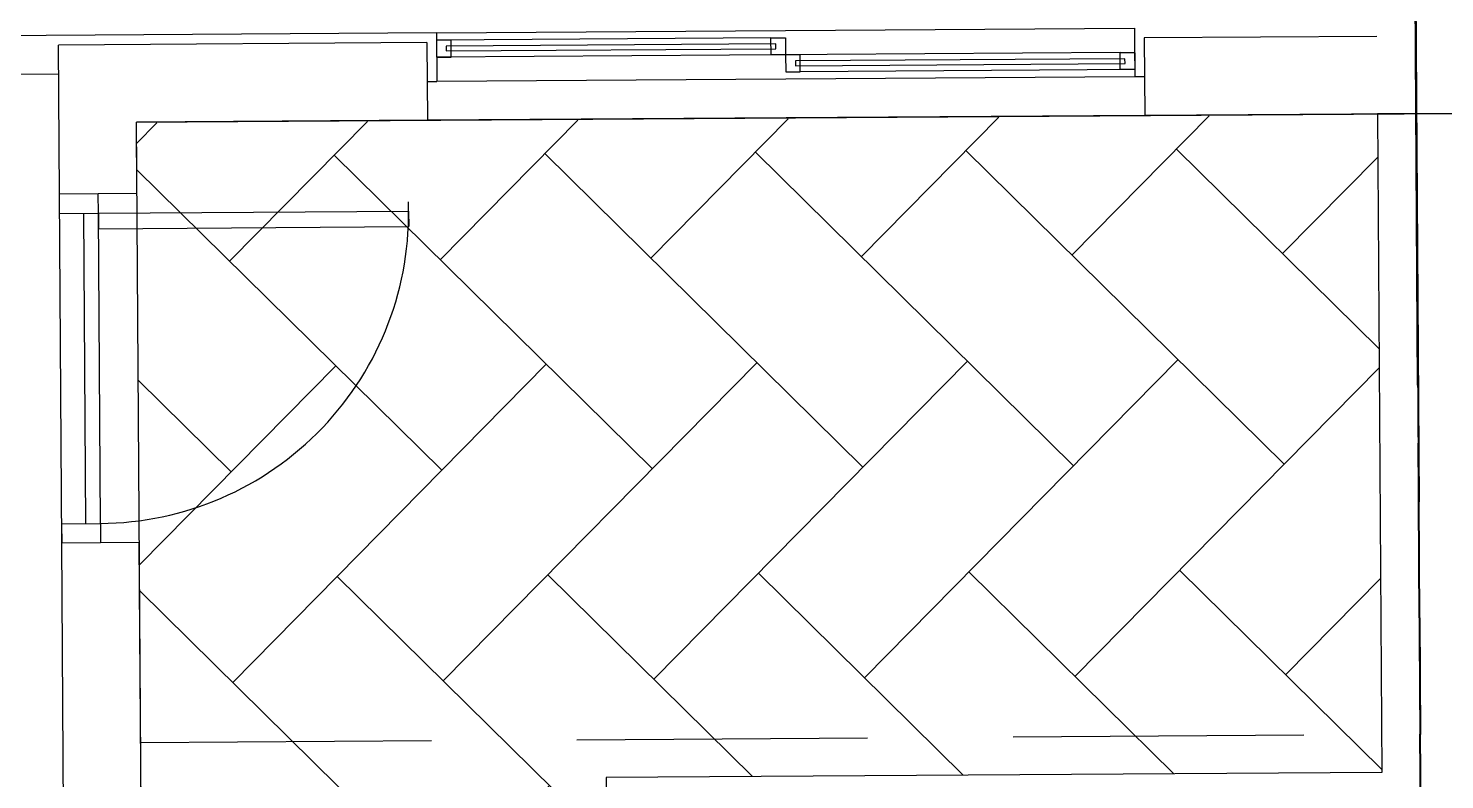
# Model space of a CAD drawing. Header units: feet. Extents: x 919634 to 928945, y 707022 to 708026.
# Drawn here: x 920416.11 to 920428.29, y 707530.07 to 707536.53 of the extents above; entities that cross this region are included whole.
import ezdxf

# ---------------------------------------------------------------- set-up
doc = ezdxf.new("R2010")
doc.units = ezdxf.units.FT
doc.header["$LTSCALE"] = 20
doc.header["$MEASUREMENT"] = 0
doc.linetypes.add('Site Plan$0$HIDDEN2', pattern=[0.1875, 0.125, -0.0625])
doc.linetypes.add('Site Plan$0$PHANTOM2', pattern=[1.25, 0.625, -0.125, 0.125, -0.125, 0.125, -0.125])
for name, color, linetype in [('-u-site-xref', 7, 'Continuous'), ('Site Plan$0$-u-site-bldg_interior', 252, 'Continuous'), ('Site Plan$0$-u-site-fence', 4, 'Site Plan$0$FENCELINE1'), ('Site Plan$0$SP-BLDG-ROOF ABOVE', 4, 'Site Plan$0$HIDDEN2'), ('Site Plan$0$SP-LOT PAVERS', 254, 'Continuous')]:
    doc.layers.add(name, color=color, linetype=linetype)
for name, color, linetype, lineweight in [('Site Plan$0$SP-LOT LINES', 252, 'Site Plan$0$PHANTOM2', 40), ('Site Plan$0$SP-SIDEWALK', 2, 'Continuous', 25), ('SP-BUILDING-FOOTPRINT', 1, 'Continuous', 25)]:
    doc.layers.add(name, color=color, linetype=linetype, lineweight=lineweight)
doc.layers.get('-u-site-xref').off()
doc.linetypes.add('Site Plan$0$FENCELINE1', pattern='A,0.25,-0.1,[133,ltypeshp.shx,S=0.1,R=0,X=-0.1,Y=0],-0.1,1', length=1.45)

# ---------------------------------------------------------------- blocks, each defined once
blk = doc.blocks.new('Site Plan$0$DR1H902')
for p, q in [((-0.5, 0), (-0.5, 1)), ((-0.5, 1.000000000000057), (-0.4500000000000455, 1.000000000000057)), ((-0.4500000000000455, 0), (-0.4500000000000455, 1)), ((-0.5, -5.684341886080801e-14), (-0.4500000000000455, -5.684341886080801e-14))]:
    blk.add_line(p, q)
blk.add_arc((-0.5, 0), 1, 0, 91.70698490235472)
blk = doc.blocks.new('Site Plan')
at = {"layer": 'Site Plan$0$SP-LOT PAVERS'}
h = blk.add_hatch(dxfattribs=at)
h.set_pattern_fill('AR-HBONE', color=256, scale=0.32, angle=-89.58178215075662)
h.set_pattern_definition([(315.4182178492434, (4.999891299521551, 0.0329695928376168), (1.810145136983853, 0.01321298806884015), [3.84, -1.28]), (45.41821784924338, (5.911570362129707, -0.8654964817005141), (1.810145136983853, 0.01321298806884), [3.84, -1.28])])
h.paths.add_polyline_path([(920417.0445821288, 707535.7133006253), (920417.1767214496, 707515.4636974348), (920407.1769983027, 707515.3984439772), (920407.2557973097, 707503.3229420144), (920426.2553288419, 707503.44692396), (920426.1248852428, 707523.4464985671), (920421.1249275446, 707523.413871211), (920421.0813755336, 707530.0879704469), (920427.7479002633, 707530.1314730303), (920427.7110203615, 707535.7831092537)])
at = {"layer": 'Site Plan$0$-u-site-bldg_interior'}
for p, q in [((920419.622916916, 707536.4877282552, 1.216385674786611e-07), (920406.4565305753, 707536.401810653, 1.216385674786611e-07)), ((920419.6229169163, 707536.4877282283, 1.216385674786611e-07), (920425.6227891728, 707536.5268805533, 1.216385674786611e-07)), ((920419.6229169163, 707536.487728228, 1.216385674786611e-07), (920419.6256358273, 707536.0710704869, 1.216385674786611e-07)), ((920425.6227891728, 707536.526880553, 1.216385674786611e-07), (920425.625508084, 707536.1102228119, 1.216385674786611e-07)), ((920427.706621933, 707536.4571435783, 1.216385674786611e-07), (920425.7066645141, 707536.4440928034, 1.216385674786611e-07)), ((920419.5401291392, 707536.4038529138, 1.216385674786611e-07), (920416.3735298928, 707536.3831891867, 1.216385674786611e-07)), ((920416.3818870928, 707535.1024955683, 1.216385674786611e-07), (920416.3735298928, 707536.3831891867, 1.216385674786611e-07)), ((920419.5401291394, 707536.4038528866, 1.216385674786611e-07), (920419.5444793974, 707535.7372004681, 1.216385674786611e-07)), ((920422.4982635424, 707536.443990075, 1.216385674786611e-07), (920419.6233247528, 707536.425229586, 1.216385674786611e-07)), ((920425.7066645143, 707536.4440927762, 1.216385674786611e-07), (920425.7110147726, 707535.7774403032, 1.216385674786611e-07)), ((920425.4991512897, 707536.3177360091, 1.216385674786611e-07), (920419.6242763718, 707536.2793993576, 1.216385674786612e-07)), ((920416.3751612396, 707536.1331945093, 1.216385674786611e-07), (920406.3753741452, 707536.0679406343, 1.216385674786611e-07)), ((920425.625508084, 707536.1102228119, 1.216385674786611e-07), (920419.6256358273, 707536.0710704869, 1.216385674786611e-07)), ((920425.6275504761, 707536.1727374431, 1.216385674786611e-07), (920422.7501614578, 707536.153960965, 1.216385674786611e-07)), ((920425.7088396432, 707536.1107665942, 1.216385674786611e-07), (920425.625508084, 707536.1102228119, 1.216385674786611e-07)), ((920419.5423042682, 707536.0705267045, 1.216385674786611e-07), (920419.6256358273, 707536.0710704869, 1.216385674786611e-07)), ((920419.5444793976, 707535.7372004408, 1.216385674786611e-07), (920417.044532624, 707535.720886972, 1.216385674786611e-07)), ((920417.0485395656, 707535.1068458266, 1.216385674786611e-07), (920417.044532624, 707535.720886972, 1.216385674786611e-07)), ((920425.7110147726, 707535.7774403032, 1.216385674786611e-07), (920419.5444793974, 707535.7372004681, 1.216385674786611e-07)), ((920428.3776246641, 707535.7948413638, 1.216385674786611e-07), (920425.7110147724, 707535.7774403305, 1.216385674786611e-07)), ((920428.3776246642, 707535.7948413638, 1.216385674786611e-07), (920427.7109721913, 707535.7904911054, 1.216385674786611e-07)), ((920417.0485395656, 707535.1068458266, 1.216385674786611e-07), (920416.3818870928, 707535.1024955683, 1.216385674786611e-07)), ((920416.4016267854, 707532.1022369228, 1.216385674786611e-07), (920416.3818870927, 707535.1024955796, 1.216385674786611e-07)), ((920416.3829746573, 707534.93583245, 1.216385674786611e-07), (920416.3818870928, 707535.1024955683, 1.216385674786611e-07)), ((920416.7163008938, 707534.9380075792, 1.216385674786611e-07), (920416.7152133292, 707535.1046706975, 1.216385674786611e-07)), ((920416.3829746573, 707534.93583245, 1.216385674786611e-07), (920416.7163008938, 707534.9380075792, 1.216385674786611e-07)), ((920416.6088681187, 707532.2702594856, 1.216385674786611e-07), (920416.5913035551, 707534.9371919057, 1.216385674786611e-07)), ((920416.7338654574, 707532.271075159, 1.216385674786611e-07), (920416.7163008938, 707534.9380075792, 1.216385674786611e-07)), ((920416.4002163835, 707532.2688979232, 1.216385674786611e-07), (920416.4013039481, 707532.102234805, 1.216385674786611e-07)), ((920416.4003778022, 707532.2688989765, 1.216385674786611e-07), (920416.7338654574, 707532.271075159, 1.216385674786611e-07)), ((920416.7338654574, 707532.271075159, 1.216385674786611e-07), (920416.734953022, 707532.1044120408, 1.216385674786611e-07)), ((920417.0682792584, 707532.10658717, 1.216385674786611e-07), (920416.4014653668, 707532.1022358583, 1.216385674786611e-07)), ((920416.5056689896, 707516.1336203207, 1.216385674786611e-07), (920416.4014653668, 707532.1022358583, 1.216385674786611e-07)), ((920417.1766717209, 707515.471318106, 1.216385674786611e-07), (920417.0681178397, 707532.1065861166, 1.216385674786611e-07))]:
    blk.add_line(p, q, dxfattribs=at)
at = {"layer": 'Site Plan$0$-u-site-bldg_interior', "elevation": 1.216385674786611e-07}
for points in [[(920422.4982635424, 707536.443990075), (920422.623260881, 707536.4448057485), (920422.6242125, 707536.2989755201), (920422.4992151614, 707536.2981598467)], [(920419.7483220915, 707536.4260452595), (920419.6233247528, 707536.425229586), (920419.6242763718, 707536.2793993576), (920419.7492737105, 707536.280215031)], [(920419.7072680669, 707536.3320253643), (920422.540541077, 707536.3505139622), (920422.5402691859, 707536.3921797419), (920419.7069961758, 707536.3736911439)], [(920422.7492098388, 707536.2997911936), (920422.6242125, 707536.2989755201), (920422.6251641192, 707536.1531452916), (920422.7501614578, 707536.153960965)], [(920422.7081558142, 707536.2057712984), (920425.5414288243, 707536.2242598963), (920425.5411569332, 707536.2659256759), (920422.7078839231, 707536.2474370779)], [(920425.4991512897, 707536.3177360091), (920425.6241486284, 707536.3185516826), (920425.6251002474, 707536.1727214541), (920425.5001029087, 707536.1719057807)]]:
    blk.add_lwpolyline(points, close=True, dxfattribs=at)
at = {"layer": 'Site Plan$0$-u-site-fence', "ltscale": 0.15}
blk.add_line((920428.0834349219, 707529.789865002, 1.216385674786611e-07), (920428.0441469419, 707535.7929104636, 1.216385674786611e-07), dxfattribs=at)
at = {"layer": 'Site Plan$0$SP-BLDG-ROOF ABOVE', "elevation": 1.216385674786611e-07}
blk.add_lwpolyline([(920417.0793988417, 707530.3876676072), (920428.0790513348, 707530.4596570226), (920428.0443623749, 707535.7926666519)], dxfattribs=at)
at = {"layer": 'Site Plan$0$SP-LOT LINES', "ltscale": 0.4, "elevation": 1.216385674786611e-07}
for points in [[(920449.6414953902, 707597.6015323638), (920427.6419637827, 707597.4579738388), (920428.2553502079, 707503.4599751522), (920450.2548818154, 707503.6035336772)], [(920427.6419637827, 707597.4579738388), (920405.6424321752, 707597.3144153138), (920406.2558186004, 707503.316416627), (920428.2553502079, 707503.4599751522)]]:
    blk.add_lwpolyline(points, close=True, dxfattribs=at)
at = {"layer": 'Site Plan$0$SP-LOT LINES', "ltscale": 0.4, "elevation": -0.0002835561399835032}
blk.add_lwpolyline([(920427.6374056842, 707597.4561845218), (920428.2572280732, 707503.459131309)], dxfattribs=at)
at = {"layer": 'Site Plan$0$SP-SIDEWALK'}
for p, q in [((920427.7109719671, 707535.7905254286, 1.216385674786611e-07), (920427.7479002632, 707530.1314730303, 1.216385674786611e-07)), ((920427.7479002632, 707530.1314730303, 1.216385695356352e-07), (920421.0813755336, 707530.087970447, 1.216385695356352e-07)), ((920421.0813755336, 707530.087970447, 1.216385674786611e-07), (920421.1251841022, 707523.3745552188, 1.216385674786611e-07))]:
    blk.add_line(p, q, dxfattribs=at)
at = {"layer": 'Site Plan$0$-u-site-bldg_interior', "extrusion": (0, 0, -1), "xscale": -2.66699025530579, "yscale": 2.666990255305791, "zscale": -7.111974014148773, "rotation": 89.62612018308143}
blk.add_blockref('Site Plan$0$DR1H902', (-920416.7250024662, 707533.6045408425, -1.216385674786611e-07), dxfattribs=at)

msp = doc.modelspace()

# ---------------------------------------------------------------- block references
at = {"layer": '-u-site-xref'}
msp.add_blockref('Site Plan', (0, 0), dxfattribs=at)

# ---------------------------------------------------------------- next in the draw order: linework, layer by layer
at = {"layer": 'SP-BUILDING-FOOTPRINT', "elevation": 1.216385674786611e-07}
msp.add_lwpolyline([(920405.8435794772, 707515.397363713), (920417.1766075699, 707515.4713176874), (920417.044596775, 707535.7208873907), (920428.3776246642, 707535.7948413638), (920428.3261580808, 707543.6719728678), (920438.9927261013, 707543.7415778395), (920439.1248010473, 707523.4920085547), (920461.1244605491, 707523.6355679143), (920460.9922571497, 707543.8851363609), (920471.6587608678, 707543.9547409129), (920471.7102130292, 707536.0699883188), (920483.0431906307, 707536.1515629595), (920483.1753297277, 707515.9019940937), (920494.5085508323, 707515.9759493276), (920494.4377947279, 707526.8090051115), (920505.1042342955, 707526.8786091625), (920504.9720951986, 707547.1281780285), (920516.305187798, 707547.2021324239), (920516.0952878334, 707579.3681142438)], dxfattribs=at)

doc.saveas('drawing.dxf')
